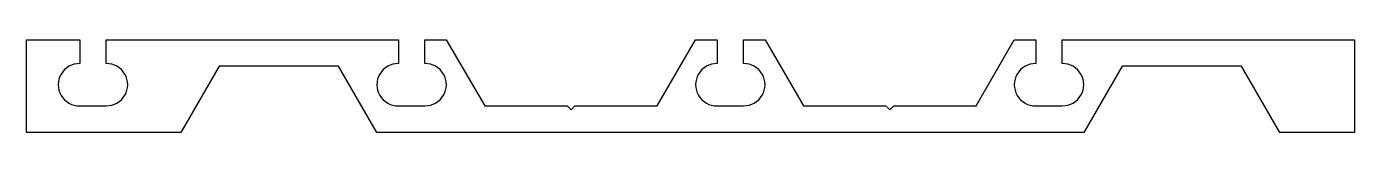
# Model space of a CAD drawing. Extents: x 344 to 444, y 183 to 190.
import ezdxf

# ---------------------------------------------------------------- set-up
doc = ezdxf.new("R2010")
doc.units = 0
doc.header["$LTSCALE"] = 15
doc.layers.get('0').update_dxf_attribs({"linetype": 'CONTINUOUS'})

msp = doc.modelspace()

# ---------------------------------------------------------------- linework, layer by layer
at = {"color": 0}
msp.add_lwpolyline([(398.18, 188.21), (398.18, 190.01), (399.79, 190.01), (402.68, 185.01), (408.88, 185.01), (409.18, 184.71), (409.48, 185.01), (415.68, 185.01), (418.56, 190.01), (420.18, 190.01), (420.18, 188.21, 1.00963), (420.18, 185.01), (422.18, 185.01), (422.18, 185.02, 1.01099), (422.18, 188.21), (422.18, 190.01), (444.18, 190.01), (444.18, 183.01), (438.56, 183.01), (435.68, 188.01), (426.68, 188.01), (423.79, 183.01), (370.56, 183.01), (367.68, 188.01), (358.68, 188.01), (355.79, 183.01), (344.18, 183.01), (344.18, 190.01), (348.18, 190.01), (348.18, 188.21, 1.00963), (348.18, 185.01), (350.18, 185.01), (350.18, 185.02, 1.01099), (350.18, 188.21), (350.18, 190.01), (372.18, 190.01), (372.18, 188.21, 1.00963), (372.18, 185.01), (374.18, 185.01), (374.18, 185.02, 1.01099), (374.18, 188.21), (374.18, 190.01), (375.79, 190.01), (378.68, 185.01), (384.88, 185.01), (385.18, 184.71), (385.48, 185.01), (391.68, 185.01), (394.56, 190.01), (396.18, 190.01), (396.18, 188.21, 1.00963), (396.18, 185.01), (398.18, 185.01), (398.18, 185.02, 1.01099)], format="xyb", close=True, dxfattribs=at)

doc.saveas('drawing.dxf')
